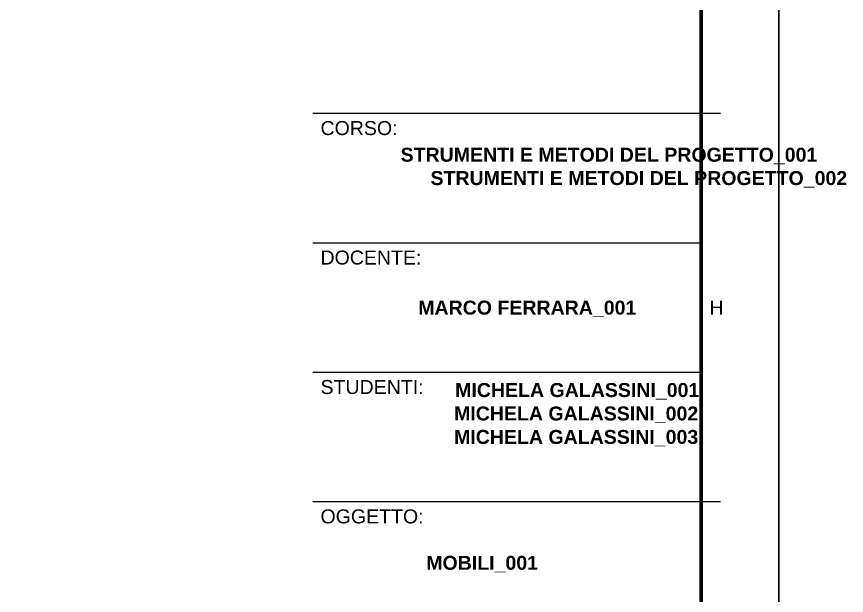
# Paper-space layout 'A000' of a CAD drawing. Header units: millimetres. Extents: x 0 to 850, y 0 to 594.
# Drawn here: x 742.9 to 849.7, y 147.9 to 222.5 of the extents above; entities that cross this region are included whole.
import ezdxf
from ezdxf.enums import TextEntityAlignment as Align

# ---------------------------------------------------------------- set-up
doc = ezdxf.new("R2010")
doc.units = ezdxf.units.MM
doc.header["$MEASUREMENT"] = 0
doc.layers.add('G-ANNO-NPLT', color=210, linetype='Continuous', plot=False)
doc.layers.add('G-ANNO-TEXT', color=3, linetype='Continuous')
doc.layers.add('G-ANNO-TTLB', color=3, linetype='Continuous')
doc.styles.add('ARIAL', font='Arial.ttf')
doc.styles.add('ARIAL-BOLD', font='Arial Bold.ttf')

psp = doc.layouts.new('A000')

# ---------------------------------------------------------------- linework, layer by layer
at = {"layer": 'G-ANNO-NPLT', "const_width": 0.18}
psp.add_lwpolyline([(841, 0), (841, 594)], dxfattribs=at)
at = {"layer": 'G-ANNO-TTLB', "const_width": 0.5, "flags": 128}
psp.add_lwpolyline([(25, 584), (25, 10), (831, 10), (831, 584)], close=True, dxfattribs=at)
at = {"layer": 'G-ANNO-TTLB', "const_width": 0.18}
for points in [[(831, 210), (781, 210)], [(831, 193.33), (781, 193.33)], [(831, 176.67), (781, 176.67)], [(781, 176.67), (831, 176.67)], [(781, 160), (831, 160)], [(781, 160), (831, 160)], [(781, 160), (831, 160)], [(781, 160), (831, 160)]]:
    psp.add_lwpolyline(points, dxfattribs=at)
at = {"layer": 'G-ANNO-TTLB', "const_width": 0.18, "flags": 128}
for points in [[(833.5, 210), (831, 210)], [(833.5, 160), (831, 160)]]:
    psp.add_lwpolyline(points, dxfattribs=at)

# ---------------------------------------------------------------- texts
at = {"layer": 'G-ANNO-TEXT', "style": 'ARIAL'}
for s, p in [('CORSO:', (782, 209.02)), ('DOCENTE:', (782, 192.35)), ('STUDENTI:', (782, 175.68)), ('OGGETTO:', (782, 159.02))]:
    psp.add_text(s, height=1.8, dxfattribs=at).set_placement(p, align=Align.TOP_LEFT)
psp.add_text('H', height=1.8, dxfattribs=at).set_placement((832.98, 185), align=Align.MIDDLE_CENTER)
at = {"layer": 'G-ANNO-TEXT', "style": 'ARIAL-BOLD', "flags": 2}
for tag, p, s in [('STRUMENTI E METODI DEL PROGETTO_001', (792.31, 203.79), 'STRUMENTI E METODI'), ('STRUMENTI E METODI DEL PROGETTO_002', (796.16, 200.78), 'DEL PROGETTO'), ('MARCO FERRARA_001', (794.58, 184.1), 'MARCO FERRARA')]:
    psp.add_attdef(tag, p, s, height=1.8, dxfattribs=at)
at = {"layer": 'G-ANNO-TEXT', "style": 'ARIAL-BOLD'}
for tag, p, s in [('MICHELA GALASSINI_001', (799.33, 173.49), 'STUDENT 1'), ('MICHELA GALASSINI_002', (799.19, 170.47), 'STUDENT 2'), ('MICHELA GALASSINI_003', (799.19, 167.45), 'STUDENT 3'), ('MOBILI_001', (795.61, 151.24), 'DRAWING_TITLE')]:
    psp.add_attdef(tag, p, s, height=1.8, dxfattribs=at)

doc.saveas('drawing.dxf')
